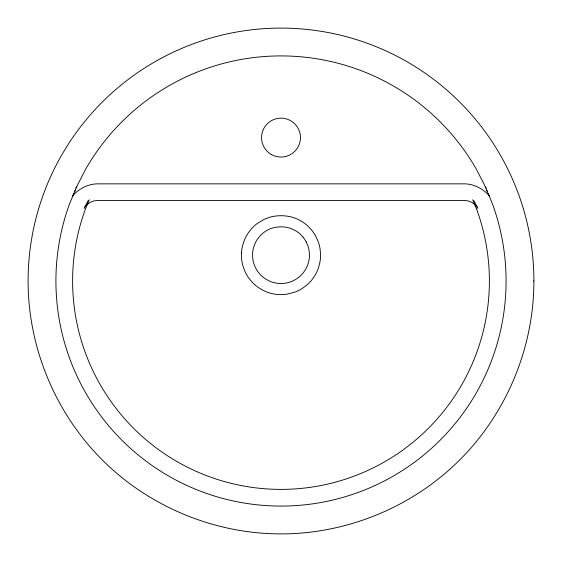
<?xml version="1.0" encoding="UTF-8"?>
<svg xmlns="http://www.w3.org/2000/svg" width="562" height="562" viewBox="0 0 562 562"><rect width="100%" height="100%" fill="white"/><g stroke="black" fill="none" stroke-linecap="round" stroke-linejoin="round"><path stroke-width="0.84" d="M533.9 281C533.942 347.33 506.755 412.958 459.828 459.828C412.958 506.755 347.33 533.942 281 533.9C214.67 533.942 149.042 506.755 102.172 459.828C55.245 412.958 28.058 347.33 28.1 281A252.9 252.9 0 0 1 281 28.1A252.9 252.9 0 0 1 533.9 281L533.605 281M73.72 193.82L69.491 204.02A225.081 225.081 0 0 0 281 506.081A225.081 225.081 0 0 0 492.509 204.02L488.28 193.82M74.704 191.431L75.364 189.844M89.302 199.763L85.178 209.724A208.39 208.39 0 0 0 281 489.39A208.39 208.39 0 0 0 476.822 209.724L472.698 199.763M73.06 195.407L78.062 183.844L86.07 168.46A225.081 225.081 0 0 1 475.93 168.46L483.938 183.844L488.94 195.407M88.157 200.571L84.174 208.221C86.766 203.76 91.711 200.76 96.861 200.522L465.139 200.522C470.289 200.76 475.234 203.76 477.826 208.221L473.843 200.571M75.659 188.031L76.72 186.956M72.273 196.201C78.448 189.12 87.37 184.21 96.861 183.844L465.139 183.844C474.63 184.21 483.552 189.12 489.727 196.201M485.28 186.956L486.341 188.031M303.009 237.122L300.41 234.347A28.866 28.866 0 0 0 295.823 230.863L290.61 228.369L287.042 227.399A32.441 32.441 0 0 0 274.93 227.406L271.235 228.425A28.704 28.704 0 0 0 265.552 231.256L264.007 232.331A28.866 28.866 0 0 0 259.756 236.223L257.424 239.222A28.859 28.859 0 0 0 254.698 244.308L253.483 247.912A28.831 28.831 0 0 0 252.591 253.61L252.647 257.417A28.774 28.774 0 0 0 253.694 263.093L255.007 266.676A28.725 28.725 0 0 0 257.888 271.685L260.318 274.621A28.824 28.824 0 0 0 264.723 278.401L268.011 280.375A28.999 28.999 0 0 0 273.448 282.489L275.324 282.939A28.325 28.325 0 0 0 280.979 283.508A28.732 28.732 0 0 0 289.374 282.25L291.13 281.646A28.957 28.957 0 0 0 296.216 279.11L299.272 276.883A28.774 28.774 0 0 0 303.311 272.746L305.482 269.591A28.739 28.739 0 0 0 307.92 264.309L308.917 260.606A28.803 28.803 0 0 0 309.444 254.825L309.149 251.017A28.845 28.845 0 0 0 307.73 245.411L306.192 241.927M486.636 189.844L487.296 191.431M303.108 237.22A28.866 28.866 0 0 1 306.29 242.032M241.484 253.005L241.562 258.33A39.93 39.93 0 0 0 243.016 266.205L244.856 271.214A39.881 39.881 0 0 0 248.854 278.169L252.261 282.286A39.979 39.979 0 0 0 258.365 287.533L262.96 290.287A40.155 40.155 0 0 0 270.484 293.209L273.097 293.835A39.67 39.67 0 0 0 281 294.636L286.873 294.193L295.092 292.036A40.113 40.113 0 0 0 302.138 288.524L306.409 285.412A39.93 39.93 0 0 0 312.015 279.665L315.057 275.254A39.895 39.895 0 0 0 318.443 267.919L319.827 262.735A39.951 39.951 0 0 0 320.565 254.719L320.15 249.395A40 40 0 0 0 318.19 241.618L316.034 236.75A40.014 40.014 0 0 0 311.622 230.083L307.99 226.205A40.021 40.021 0 0 0 301.625 221.372L299.314 220.065A39.663 39.663 0 0 0 291.797 217.072A43.492 43.492 0 0 0 270.203 217.072L264.688 219.089L257.347 223.416A40.021 40.021 0 0 0 251.46 228.818L248.193 233.012A40.014 40.014 0 0 0 244.414 240.058L242.728 245.102A39.986 39.986 0 0 0 241.484 253.005M271.27 154.452A19.452 19.452 0 0 0 300.452 137.606A19.452 19.452 0 0 0 271.27 120.76A19.452 19.452 0 0 0 271.27 154.452"/></g></svg>
